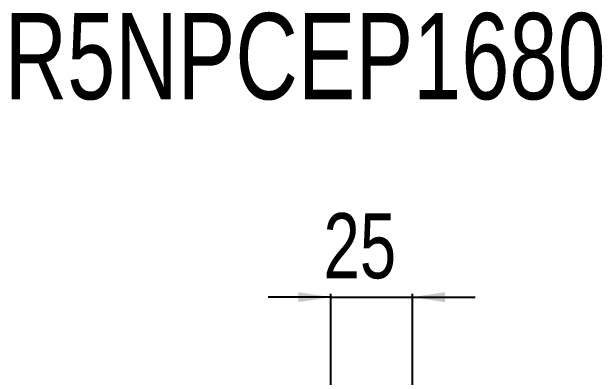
# Model space of a CAD drawing. Header units: millimetres. Extents: x -795 to 1020, y 148 to 1992.
# Drawn here: x 21.5 to 202.7, y 1879.7 to 1991.9 of the extents above; entities that cross this region are included whole.
import ezdxf

# ---------------------------------------------------------------- set-up
doc = ezdxf.new("R2010")
doc.units = ezdxf.units.MM
doc.layers.add('FORMAT', color=7, linetype='Continuous')
doc.styles.add('SLDTEXTSTYLE0', font='TXT', dxfattribs={"width": 0.75})
doc.dimstyles.new('SLDDIMSTYLE1', dxfattribs={"dimtxt": 20, "dimasz": 10, "dimexe": 0, "dimexo": 0.0625, "dimgap": 5, "dimtad": 2, "dimdec": 1, "dimrnd": 1e-09, "dimzin": 12, "dimdsep": 46, "dimtxsty": 'SLDTEXTSTYLE0', "dimsah": 1, "dimcen": 0.09, "dimadec": 0, "dimazin": 3, "dimtfac": 1, "dimtmove": 0, "dimatfit": 0, "dimfxl": 0, "dimfrac": 2, "dimtolj": 1, "dimtzin": 12, "dimarcsym": 0})

# ---------------------------------------------------------------- blocks, each defined once
blk = doc.blocks.new('_D_6')
at = {"layer": 'FORMAT'}
for p, q in [((119.44, 1904.25), (100.21, 1904.25)), ((119.44, 1839.15), (119.44, 1905.25)), ((119.44, 1904.25), (144.44, 1904.25)), ((144.44, 1839.15), (144.44, 1905.25)), ((144.44, 1904.25), (163.68, 1904.25))]:
    blk.add_line(p, q, dxfattribs=at)
for points in [[(119.44, 1904.25), (109.44, 1905.79), (109.44, 1902.72)], [(144.44, 1904.25), (154.44, 1902.72), (154.44, 1905.79)]]:
    blk.add_solid(points, dxfattribs=at)
at = {"layer": 'FORMAT', "insert": (117.17, 1930.04), "char_height": 20, "attachment_point": 1, "style": 'SLDTEXTSTYLE0'}
blk.add_mtext('25', dxfattribs=at)

msp = doc.modelspace()

# ---------------------------------------------------------------- texts
at = {"layer": 'FORMAT', "insert": (19.35, 1991.47), "char_height": 26.4583, "attachment_point": 1, "style": 'SLDTEXTSTYLE0'}
msp.add_mtext('R5NPCEP1680', dxfattribs=at)

# ---------------------------------------------------------------- dimensions: what is measured, and where the dimension line sits
at = {"layer": 'FORMAT'}
dim = msp.add_linear_dim(base=(144.44, 1904.25), p1=(119.44, 1839.14), p2=(144.44, 1839.14), dimstyle='SLDDIMSTYLE1', dxfattribs=at)
dim.commit()
dim.dimension.update_dxf_attribs({"geometry": '_D_6', "text_midpoint": (131.94, 1904.25), "dimtype": 160})

doc.saveas('drawing.dxf')
